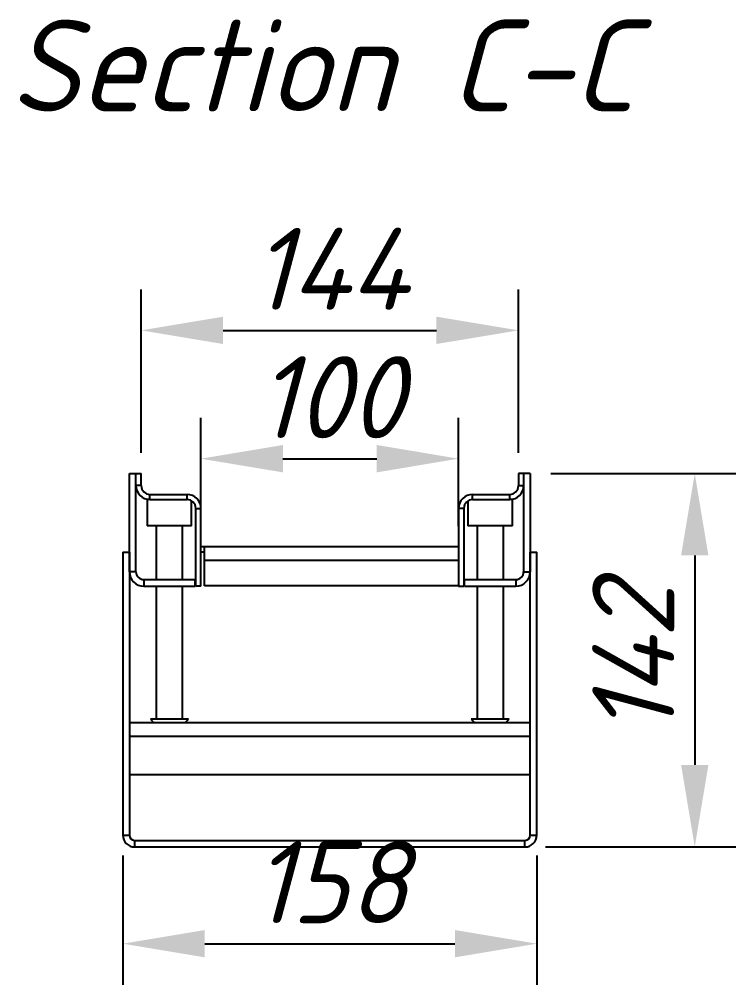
# Model space of a CAD drawing. Header units: millimetres. Extents: x 29006 to 29645, y 5570 to 5801.
# Drawn here: x 29288.59 to 29310.46, y 5642.69 to 5672.13 of the extents above; entities that cross this region are included whole.
import ezdxf

# ---------------------------------------------------------------- set-up
doc = ezdxf.new("R2010")
doc.units = ezdxf.units.MM
doc.styles.add('GOST-2.304_Type-B_italic', font='')
doc.styles.get('GOST-2.304_Type-B_italic').set_extended_font_data('GOST Common', italic=True)
doc.dimstyles.new('ISO-25', dxfattribs={"dimtxt": 2.5, "dimasz": 2.5, "dimexe": 1.25, "dimexo": 0.625, "dimtad": 1, "dimtoh": 1, "dimtxsty": 'GOST-2.304_Type-B_italic', "dimcen": 2.5, "dimadec": 0, "dimazin": 0, "dimtfac": 1, "dimtmove": 0, "dimatfit": 3, "dimfxl": 1, "dimarcsym": 0})

# ---------------------------------------------------------------- blocks, each defined once
blk = doc.blocks.new('*D31')
at = {"color": 0, "lineweight": -2, "transparency": 16777216}
for p, q in [((29294.14, 5656.678), (29294.14, 5659.982)), ((29302.002, 5656.678), (29302.002, 5659.982)), ((29296.64, 5658.732), (29299.502, 5658.732))]:
    blk.add_line(p, q, dxfattribs=at)
at = {"color": 0, "transparency": 16777216}
for points in [[(29296.64, 5659.149), (29296.64, 5658.315), (29294.14, 5658.732)], [(29299.502, 5659.149), (29299.502, 5658.315), (29302.002, 5658.732)]]:
    blk.add_solid(points, dxfattribs=at)
at = {"layer": 'Defpoints', "color": 0, "transparency": 16777216}
for p in [(29302.002, 5658.732), (29294.14, 5656.053), (29302.002, 5656.053)]:
    blk.add_point(p, dxfattribs=at)
at = {"color": 0, "transparency": 16777216, "insert": (29298.071, 5660.607), "char_height": 2.5, "attachment_point": 5, "style": 'GOST-2.304_Type-B_italic'}
blk.add_mtext('100', dxfattribs=at)
blk = doc.blocks.new('*D32')
at = {"color": 0, "lineweight": -2, "transparency": 16777216}
for p, q in [((29304.812, 5658.283), (29310.459, 5658.283)), ((29309.209, 5655.783), (29309.209, 5649.391)), ((29304.652, 5646.891), (29310.459, 5646.891))]:
    blk.add_line(p, q, dxfattribs=at)
at = {"color": 0, "transparency": 16777216}
for points in [[(29308.792, 5655.783), (29309.625, 5655.783), (29309.209, 5658.283)], [(29308.792, 5649.391), (29309.625, 5649.391), (29309.209, 5646.891)]]:
    blk.add_solid(points, dxfattribs=at)
at = {"layer": 'Defpoints', "color": 0, "transparency": 16777216}
for p in [(29304.187, 5658.283), (29304.027, 5646.891), (29309.209, 5646.891)]:
    blk.add_point(p, dxfattribs=at)
at = {"color": 0, "transparency": 16777216, "insert": (29307.334, 5652.587), "char_height": 2.5, "attachment_point": 5, "rotation": 90, "style": 'GOST-2.304_Type-B_italic'}
blk.add_mtext('142', dxfattribs=at)
blk = doc.blocks.new('*D33')
at = {"color": 0, "lineweight": -2, "transparency": 16777216}
for p, q in [((29292.315, 5658.908), (29292.315, 5663.896)), ((29303.827, 5658.908), (29303.827, 5663.896)), ((29294.815, 5662.646), (29301.327, 5662.646))]:
    blk.add_line(p, q, dxfattribs=at)
at = {"color": 0, "transparency": 16777216}
for points in [[(29294.815, 5663.063), (29294.815, 5662.23), (29292.315, 5662.646)], [(29301.327, 5663.063), (29301.327, 5662.23), (29303.827, 5662.646)]]:
    blk.add_solid(points, dxfattribs=at)
at = {"layer": 'Defpoints', "color": 0, "transparency": 16777216}
for p in [(29303.827, 5662.646), (29292.315, 5658.283), (29303.827, 5658.283)]:
    blk.add_point(p, dxfattribs=at)
at = {"color": 0, "transparency": 16777216, "insert": (29298.071, 5664.521), "char_height": 2.5, "attachment_point": 5, "style": 'GOST-2.304_Type-B_italic'}
blk.add_mtext('144', dxfattribs=at)
blk = doc.blocks.new('*D34')
at = {"color": 0, "lineweight": -2, "transparency": 16777216}
for p, q in [((29291.756, 5646.626), (29291.756, 5642.69)), ((29304.387, 5646.626), (29304.387, 5642.69)), ((29294.256, 5643.94), (29301.887, 5643.94))]:
    blk.add_line(p, q, dxfattribs=at)
at = {"color": 0, "transparency": 16777216}
for points in [[(29294.256, 5644.357), (29294.256, 5643.523), (29291.756, 5643.94)], [(29301.887, 5644.357), (29301.887, 5643.523), (29304.387, 5643.94)]]:
    blk.add_solid(points, dxfattribs=at)
at = {"layer": 'Defpoints', "color": 0, "transparency": 16777216}
for p in [(29291.756, 5647.251), (29304.387, 5647.251), (29304.387, 5643.94)]:
    blk.add_point(p, dxfattribs=at)
at = {"color": 0, "transparency": 16777216, "insert": (29298.071, 5645.815), "char_height": 2.5, "attachment_point": 5, "style": 'GOST-2.304_Type-B_italic'}
blk.add_mtext('158', dxfattribs=at)

msp = doc.modelspace()

# ---------------------------------------------------------------- linework, layer by layer
at = {"color": 0, "linetype": 'Continuous'}
for p, q in [((29291.956, 5655.285), (29291.956, 5658.283)), ((29291.956, 5658.283), (29292.155, 5658.283)), ((29292.155, 5655.285), (29292.155, 5658.283)), ((29292.155, 5657.91), (29292.155, 5658.283)), ((29292.155, 5658.283), (29292.315, 5658.283)), ((29292.315, 5657.91), (29292.315, 5658.283)), ((29303.987, 5658.283), (29303.827, 5658.283)), ((29303.827, 5658.283), (29303.827, 5657.91)), ((29303.987, 5658.283), (29303.987, 5655.285)), ((29304.187, 5658.283), (29303.987, 5658.283)), ((29303.987, 5658.283), (29303.987, 5657.91)), ((29304.187, 5658.283), (29304.187, 5655.285)), ((29292.315, 5657.91), (29292.155, 5657.91)), ((29303.827, 5657.91), (29303.987, 5657.91)), ((29292.495, 5657.484), (29292.495, 5656.684)), ((29292.582, 5657.484), (29292.495, 5657.484)), ((29292.582, 5657.484), (29292.582, 5657.644)), ((29292.582, 5657.644), (29293.714, 5657.644)), ((29292.582, 5657.484), (29293.714, 5657.484)), ((29293.714, 5657.484), (29293.714, 5657.644)), ((29293.854, 5656.684), (29293.854, 5657.444)), ((29302.288, 5657.444), (29302.288, 5656.684)), ((29302.428, 5657.484), (29302.428, 5657.644)), ((29302.428, 5657.644), (29303.561, 5657.644)), ((29302.428, 5657.484), (29303.561, 5657.484)), ((29303.561, 5657.484), (29303.561, 5657.644)), ((29303.647, 5657.484), (29303.561, 5657.484)), ((29303.647, 5656.684), (29303.647, 5657.484)), ((29293.981, 5654.845), (29293.981, 5657.217)), ((29293.981, 5657.217), (29294.14, 5657.217)), ((29294.14, 5654.845), (29294.14, 5657.217)), ((29302.162, 5657.217), (29302.002, 5657.217)), ((29302.002, 5657.217), (29302.002, 5654.845)), ((29302.162, 5657.217), (29302.162, 5654.845)), ((29293.854, 5656.684), (29292.495, 5656.684)), ((29292.775, 5656.684), (29292.775, 5655.045)), ((29293.574, 5655.045), (29293.574, 5656.684)), ((29302.849, 5656.684), (29302.288, 5656.684)), ((29302.568, 5656.684), (29302.568, 5655.045)), ((29303.647, 5656.684), (29302.849, 5656.684)), ((29303.368, 5655.045), (29303.368, 5656.684)), ((29294.14, 5656.053), (29294.248, 5656.053)), ((29294.248, 5656.053), (29302.002, 5656.053)), ((29294.248, 5655.627), (29294.248, 5656.053)), ((29291.756, 5655.885), (29291.756, 5647.251)), ((29291.756, 5655.885), (29291.956, 5655.885)), ((29291.956, 5655.885), (29291.956, 5647.251)), ((29294.14, 5655.893), (29294.248, 5655.893)), ((29304.187, 5655.885), (29304.387, 5655.885)), ((29304.187, 5647.251), (29304.187, 5655.885)), ((29304.387, 5647.251), (29304.387, 5655.885)), ((29294.248, 5654.853), (29294.248, 5655.627)), ((29302.002, 5655.627), (29294.248, 5655.627)), ((29292.155, 5655.285), (29291.956, 5655.285)), ((29303.987, 5655.285), (29304.187, 5655.285)), ((29292.395, 5655.045), (29292.395, 5654.845)), ((29292.395, 5655.045), (29293.962, 5655.045)), ((29292.395, 5654.845), (29293.962, 5654.845)), ((29292.775, 5654.845), (29292.775, 5650.788)), ((29293.574, 5650.788), (29293.574, 5654.845)), ((29293.962, 5654.845), (29293.962, 5655.045)), ((29294.14, 5654.845), (29293.981, 5654.845)), ((29302.002, 5654.853), (29294.248, 5654.853)), ((29302.002, 5654.845), (29302.162, 5654.845)), ((29302.18, 5654.845), (29302.18, 5655.045)), ((29302.18, 5655.045), (29303.747, 5655.045)), ((29302.18, 5654.845), (29303.747, 5654.845)), ((29302.568, 5654.845), (29302.568, 5650.788)), ((29303.368, 5650.788), (29303.368, 5654.845)), ((29303.747, 5655.045), (29303.747, 5654.845)), ((29291.956, 5650.688), (29304.187, 5650.688)), ((29292.595, 5650.788), (29292.695, 5650.688)), ((29293.754, 5650.788), (29292.595, 5650.788)), ((29293.654, 5650.688), (29293.754, 5650.788)), ((29302.388, 5650.788), (29302.488, 5650.688)), ((29302.827, 5650.788), (29302.388, 5650.788)), ((29303.547, 5650.788), (29302.827, 5650.788)), ((29303.448, 5650.688), (29303.547, 5650.788)), ((29304.187, 5650.262), (29291.956, 5650.262)), ((29304.187, 5649.09), (29291.956, 5649.09)), ((29291.756, 5647.251), (29291.956, 5647.251)), ((29304.187, 5647.251), (29304.387, 5647.251)), ((29292.115, 5647.091), (29292.115, 5646.891)), ((29292.115, 5647.091), (29304.027, 5647.091)), ((29292.115, 5646.891), (29304.027, 5646.891)), ((29304.027, 5646.891), (29304.027, 5647.091))]:
    msp.add_line(p, q, dxfattribs=at)
for centre, radius, start, end in [((29292.582, 5657.91), 0.426, 180, 270), ((29292.582, 5657.91), 0.266, 180, 270), ((29303.561, 5657.91), 0.426, 270, 0), ((29303.561, 5657.91), 0.266, 270, 0), ((29293.714, 5657.217), 0.426, 0, 90), ((29293.714, 5657.217), 0.266, 0, 90), ((29302.428, 5657.217), 0.426, 90, 180), ((29302.428, 5657.217), 0.266, 90, 180), ((29292.395, 5655.285), 0.44, 180, 270), ((29292.395, 5655.285), 0.24, 180, 270), ((29303.747, 5655.285), 0.44, 270, 0), ((29303.747, 5655.285), 0.24, 270, 0), ((29292.115, 5647.251), 0.36, 180, 270), ((29292.115, 5647.251), 0.16, 180, 270), ((29304.027, 5647.251), 0.36, 270, 0), ((29304.027, 5647.251), 0.16, 270, 0)]:
    msp.add_arc(centre, radius, start, end, dxfattribs=at)

# ---------------------------------------------------------------- texts
at = {"color": 0, "insert": (29288.314, 5672.123), "char_height": 2.8, "attachment_point": 1, "style": 'GOST-2.304_Type-B_italic'}
msp.add_mtext_dynamic_manual_height_columns('Section C-C', width=21060, gutter_width=12.5, heights=[0], dxfattribs=at)

# ---------------------------------------------------------------- dimensions: what is measured, and where the dimension line sits
at = {"color": 0}
for base, p1, p2, text, picture, middle in [((29303.827, 5662.646), (29292.315, 5658.283), (29303.827, 5658.283), '144', '*D33', (29298.071, 5664.521)), ((29302.002, 5658.732), (29294.14, 5656.053), (29302.002, 5656.053), '100', '*D31', (29298.071, 5660.607)), ((29304.387, 5643.94), (29291.756, 5647.251), (29304.387, 5647.251), '158', '*D34', (29298.071, 5645.815))]:
    dim = msp.add_linear_dim(base=base, p1=p1, p2=p2, text=text, dimstyle='ISO-25', dxfattribs=at)
    dim.commit()
    dim.dimension.update_dxf_attribs({"geometry": picture, "text_midpoint": middle})
dim = msp.add_linear_dim(base=(29309.209, 5646.891), p1=(29304.187, 5658.283), p2=(29304.027, 5646.891), angle=90, text='142', dimstyle='ISO-25', dxfattribs=at)
dim.commit()
dim.dimension.update_dxf_attribs({"geometry": '*D32', "text_midpoint": (29307.334, 5652.587)})

doc.saveas('drawing.dxf')
